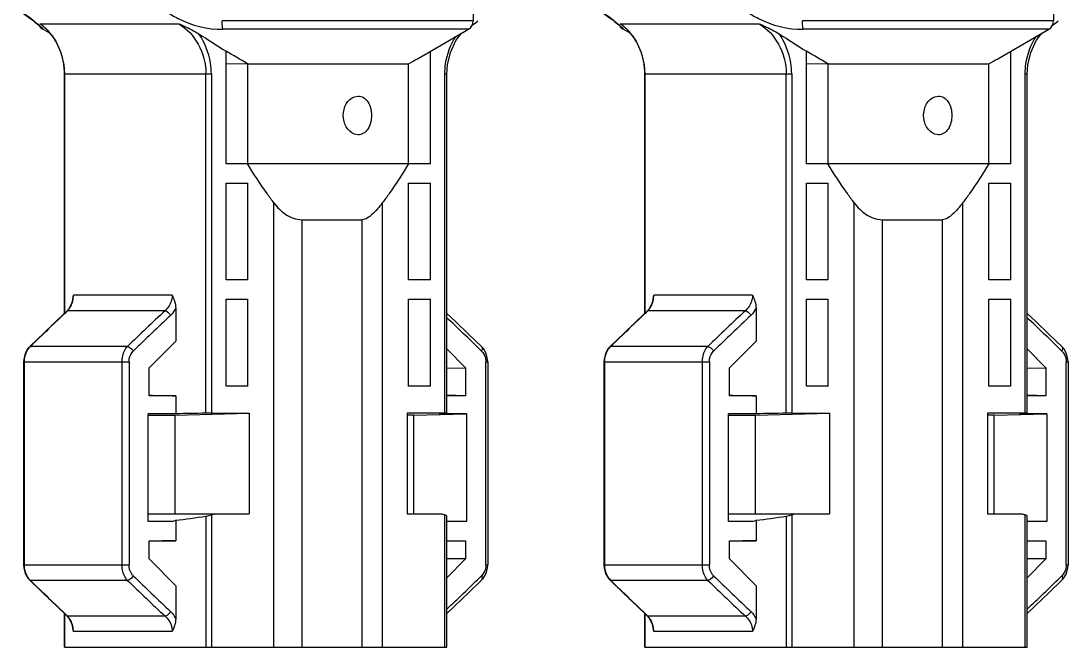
# Model space of a CAD drawing. Header units: millimetres. Extents: x 10297564 to 11610295, y -9287743 to -8409454.
# Drawn here: x 10490257 to 10491343, y -9102370 to -9101720 of the extents above; entities that cross this region are included whole.
import ezdxf

# ---------------------------------------------------------------- set-up
doc = ezdxf.new("R2010")
doc.units = ezdxf.units.MM
doc.header["$LTSCALE"] = 100
doc.layers.add('-0', color=7, linetype='Continuous')

# ---------------------------------------------------------------- blocks, each defined once
blk = doc.blocks.new('인버터 외형도')
at = {"layer": '-0', "linetype": 'Continuous'}
for p, q in [((91188.96, 35410.77), (91188.96, 34853.08)), ((91640.43, 35410.77), (91640.43, 34853.08)), ((90851.31, 34849.4), (90851.59, 34849.15)), ((90851.59, 34849.15), (90852.16, 34848.62)), ((90851.86, 34850.91), (90960.01, 34850.91)), ((90853.29, 34849.78), (90851.86, 34850.91)), ((90852.16, 34848.62), (90852.21, 34848.57)), ((90853.3, 34849.77), (90857.7, 34845.8)), ((91188.96, 34853.08), (90993.66, 34853.08)), ((91190.34, 34851.37), (91192.48, 34853.08)), ((91302.78, 34849.4), (91303.06, 34849.15)), ((91303.06, 34849.15), (91303.63, 34848.62)), ((91303.32, 34850.91), (91411.48, 34850.91)), ((91304.76, 34849.78), (91303.32, 34850.91)), ((91303.63, 34848.62), (91303.68, 34848.57)), ((91304.77, 34849.77), (91309.17, 34845.8)), ((91640.43, 34853.08), (91445.13, 34853.08)), ((91641.81, 34851.37), (91643.95, 34853.08)), ((90854.32, 34846.56), (90854.12, 34846.56)), ((90859.46, 34843.48), (90854.12, 34846.56)), ((91185.2, 34846.56), (90994.24, 34846.56)), ((91145.6, 34823.7), (91185.2, 34846.56)), ((91175.49, 34837.74), (91179.86, 34843.48)), ((91305.79, 34846.56), (91305.59, 34846.56)), ((91310.93, 34843.48), (91305.59, 34846.56)), ((91636.67, 34846.56), (91445.71, 34846.56)), ((91597.07, 34823.7), (91636.67, 34846.56)), ((91626.96, 34837.74), (91631.33, 34843.48)), ((90996.65, 34741.89), (90996.65, 34829.56)), ((91155.45, 34829.56), (91155.45, 34741.89)), ((91448.12, 34741.89), (91448.12, 34829.56)), ((91606.92, 34829.56), (91606.92, 34741.89)), ((91013.42, 34819.8), (90996.65, 34819.51)), ((91013.42, 34819.8), (91138.68, 34819.8)), ((91013.42, 34819.8), (91013.42, 34741.89)), ((91138.68, 34741.89), (91138.68, 34819.8)), ((91464.89, 34819.8), (91448.12, 34819.51)), ((91464.89, 34819.8), (91590.15, 34819.8)), ((91464.89, 34819.8), (91464.89, 34741.89)), ((91590.15, 34741.89), (91590.15, 34819.8)), ((90870.92, 34811.81), (90985.19, 34811.81)), ((90870.92, 34625.4), (90870.92, 34811.81)), ((90870.97, 34811.81), (90870.97, 34625.45)), ((90981.01, 34547.68), (90981.01, 34811.81)), ((90985.19, 34811.81), (90985.19, 34547.72)), ((91166.91, 34811.81), (91168.4, 34811.81)), ((91166.91, 34547.72), (91166.91, 34811.81)), ((91168.4, 34547.69), (91168.4, 34811.81)), ((91322.39, 34811.81), (91436.66, 34811.81)), ((91322.39, 34625.4), (91322.39, 34811.81)), ((91322.44, 34811.81), (91322.44, 34625.45)), ((91432.48, 34547.68), (91432.48, 34811.81)), ((91436.66, 34811.81), (91436.66, 34547.72)), ((91618.38, 34811.81), (91619.87, 34811.81)), ((91618.38, 34547.72), (91618.38, 34811.81)), ((91619.87, 34547.69), (91619.87, 34811.81)), ((91096.53, 34794.05), (91099.41, 34794.56)), ((91548, 34794.05), (91550.88, 34794.56)), ((91099.41, 34764.46), (91096.52, 34764.97)), ((91550.88, 34764.46), (91547.99, 34764.97)), ((91155.45, 34741.89), (90996.65, 34741.89)), ((90996.66, 34742.31), (91013.42, 34741.89)), ((91138.69, 34742.31), (91155.45, 34741.89)), ((91606.92, 34741.89), (91448.12, 34741.89)), ((91448.13, 34742.31), (91464.89, 34741.89)), ((91590.16, 34742.31), (91606.92, 34741.89)), ((90996.65, 34726.84), (91013.42, 34726.84)), ((90996.65, 34651.59), (90996.65, 34726.84)), ((90996.66, 34726.41), (91013.42, 34726.84)), ((91013.42, 34726.84), (91013.42, 34651.59)), ((91138.68, 34726.84), (91155.45, 34726.84)), ((91138.68, 34651.59), (91138.68, 34726.84)), ((91155.45, 34726.84), (91138.69, 34726.41)), ((91155.45, 34726.84), (91155.45, 34651.59)), ((91448.12, 34726.84), (91464.89, 34726.84)), ((91448.12, 34651.59), (91448.12, 34726.84)), ((91448.13, 34726.41), (91464.89, 34726.84)), ((91464.89, 34726.84), (91464.89, 34651.59)), ((91590.15, 34726.84), (91606.92, 34726.84)), ((91590.15, 34651.59), (91590.15, 34726.84)), ((91606.92, 34726.84), (91590.16, 34726.41)), ((91606.92, 34726.84), (91606.92, 34651.59)), ((91033.9, 34365.66), (91033.9, 34711.4)), ((91118.2, 34711.4), (91118.2, 34365.66)), ((91485.37, 34365.66), (91485.37, 34711.4)), ((91569.67, 34711.4), (91569.67, 34365.66)), ((91055.54, 34698.37), (91102.37, 34698.37)), ((91055.54, 34698.37), (91055.54, 34365.66)), ((91102.37, 34698.37), (91102.37, 34365.66)), ((91507.01, 34698.37), (91553.84, 34698.37)), ((91507.01, 34698.37), (91507.01, 34365.66)), ((91553.84, 34698.37), (91553.84, 34365.66)), ((91013.42, 34651.59), (90996.65, 34651.59)), ((90996.66, 34652.02), (91013.42, 34651.59)), ((91155.45, 34651.59), (91138.68, 34651.59)), ((91138.69, 34652.02), (91155.45, 34651.59)), ((91464.89, 34651.59), (91448.12, 34651.59)), ((91448.13, 34652.02), (91464.89, 34651.59)), ((91606.92, 34651.59), (91590.15, 34651.59)), ((91590.16, 34652.02), (91606.92, 34651.59)), ((90877.41, 34636.76), (90877.87, 34639.52)), ((90954.69, 34639.52), (90877.87, 34639.52)), ((91328.88, 34636.76), (91329.34, 34639.52)), ((91406.16, 34639.52), (91329.34, 34639.52)), ((90874.28, 34628.86), (90872.79, 34627.18)), ((90957.44, 34629.49), (90957.44, 34603.79)), ((90996.65, 34636.54), (91013.42, 34636.54)), ((90996.65, 34568.82), (90996.65, 34636.54)), ((90996.66, 34636.11), (91013.42, 34636.54)), ((91013.42, 34636.54), (91013.42, 34568.82)), ((91138.68, 34636.54), (91155.45, 34636.54)), ((91138.68, 34568.82), (91138.68, 34636.54)), ((91155.45, 34636.54), (91138.69, 34636.11)), ((91155.45, 34636.54), (91155.45, 34568.82)), ((91325.75, 34628.86), (91324.26, 34627.18)), ((91408.91, 34629.49), (91408.91, 34603.79)), ((91448.12, 34636.54), (91464.89, 34636.54)), ((91448.12, 34568.82), (91448.12, 34636.54)), ((91448.13, 34636.11), (91464.89, 34636.54)), ((91464.89, 34636.54), (91464.89, 34568.82)), ((91590.15, 34636.54), (91606.92, 34636.54)), ((91590.15, 34568.82), (91590.15, 34636.54)), ((91606.92, 34636.54), (91590.16, 34636.11)), ((91606.92, 34636.54), (91606.92, 34568.82)), ((90872.79, 34627.18), (90873.35, 34627.5)), ((90872.89, 34627.07), (90873.35, 34627.5)), ((90949.18, 34627.5), (90873.35, 34627.5)), ((91324.26, 34627.18), (91324.82, 34627.5)), ((91324.36, 34627.07), (91324.82, 34627.5)), ((91400.65, 34627.5), (91324.82, 34627.5)), ((90853.79, 34609.04), (90843.72, 34599.31)), ((91305.26, 34609.04), (91295.19, 34599.31)), ((90843.72, 34599.31), (90842.51, 34597.96)), ((90843.72, 34599.31), (90844.4, 34599.67)), ((90919.98, 34599.67), (90844.4, 34599.67)), ((90957.44, 34603.79), (90936.92, 34582.99)), ((91182.96, 34582.99), (91168.4, 34597.75)), ((91193.92, 34597.58), (91195.48, 34596.07)), ((91196.81, 34597.96), (91195.59, 34599.31)), ((91199.02, 34594.08), (91196.81, 34597.96)), ((91295.19, 34599.31), (91293.98, 34597.96)), ((91295.19, 34599.31), (91295.87, 34599.67)), ((91371.45, 34599.67), (91295.87, 34599.67)), ((91408.91, 34603.79), (91388.39, 34582.99)), ((91634.43, 34582.99), (91619.87, 34597.75)), ((91645.39, 34597.58), (91646.94, 34596.07)), ((91648.28, 34597.96), (91647.06, 34599.31)), ((91650.49, 34594.08), (91648.28, 34597.96)), ((90839.2, 34589.57), (90839.1, 34587.66)), ((91200.12, 34589.57), (91199.02, 34594.08)), ((91200.22, 34587.66), (91200.12, 34589.57)), ((91290.67, 34589.57), (91290.57, 34587.66)), ((91651.59, 34589.57), (91650.49, 34594.08)), ((91651.69, 34587.66), (91651.59, 34589.57)), ((90839.1, 34587.66), (90921.15, 34587.66)), ((90839.1, 34587.66), (90839.1, 34429.6)), ((90839.53, 34587.66), (90839.53, 34429.6)), ((90915.77, 34429.6), (90915.77, 34587.66)), ((90921.15, 34587.66), (90921.15, 34429.6)), ((90936.92, 34561.3), (90936.92, 34582.99)), ((91168.4, 34582.8), (91182.96, 34582.99)), ((91182.96, 34582.99), (91182.96, 34561.3)), ((91198.73, 34587.66), (91200.22, 34587.66)), ((91198.73, 34429.6), (91198.73, 34587.66)), ((91200.22, 34587.66), (91200.22, 34429.6)), ((91290.57, 34587.66), (91372.62, 34587.66)), ((91290.57, 34587.66), (91290.57, 34429.6)), ((91291, 34587.66), (91291, 34429.6)), ((91367.24, 34429.6), (91367.24, 34587.66)), ((91372.62, 34587.66), (91372.62, 34429.6)), ((91388.39, 34561.3), (91388.39, 34582.99)), ((91619.87, 34582.8), (91634.43, 34582.99)), ((91634.43, 34582.99), (91634.43, 34561.3)), ((91650.2, 34587.66), (91651.69, 34587.66)), ((91650.2, 34429.6), (91650.2, 34587.66)), ((91651.69, 34587.66), (91651.69, 34429.6)), ((91013.42, 34568.82), (90996.65, 34568.82)), ((90996.66, 34569.25), (91013.42, 34568.82)), ((91155.45, 34568.82), (91138.68, 34568.82)), ((91138.69, 34569.25), (91155.45, 34568.82)), ((91464.89, 34568.82), (91448.12, 34568.82)), ((91448.13, 34569.25), (91464.89, 34568.82)), ((91606.92, 34568.82), (91590.15, 34568.82)), ((91590.16, 34569.25), (91606.92, 34568.82)), ((90957.44, 34561.3), (90936.92, 34561.3)), ((90957.44, 34561.3), (90957.44, 34547.3)), ((91182.96, 34561.3), (91168.4, 34561.67)), ((91182.96, 34561.3), (91168.4, 34561.3)), ((91408.91, 34561.3), (91388.39, 34561.3)), ((91408.91, 34561.3), (91408.91, 34547.3)), ((91634.43, 34561.3), (91619.87, 34561.67)), ((91634.43, 34561.3), (91619.87, 34561.3)), ((90957.44, 34547.3), (90936.14, 34547.3)), ((90936.14, 34463.48), (90936.14, 34547.3)), ((90957.03, 34546.25), (91014.51, 34547.72)), ((90985.19, 34547.72), (91014.51, 34547.72)), ((91014.51, 34547.72), (91014.51, 34469.5)), ((91166.91, 34547.72), (91137.58, 34547.72)), ((91137.58, 34547.72), (91137.58, 34469.5)), ((91142.68, 34546.25), (91183.74, 34547.3)), ((91183.74, 34547.3), (91162.44, 34547.3)), ((91168.35, 34547.68), (91168.4, 34547.69)), ((91183.74, 34547.3), (91183.74, 34463.48)), ((91408.91, 34547.3), (91387.61, 34547.3)), ((91387.61, 34463.48), (91387.61, 34547.3)), ((91408.5, 34546.25), (91465.98, 34547.72)), ((91436.66, 34547.72), (91465.98, 34547.72)), ((91465.98, 34547.72), (91465.98, 34469.5)), ((91618.38, 34547.72), (91589.05, 34547.72)), ((91589.05, 34547.72), (91589.05, 34469.5)), ((91594.15, 34546.25), (91635.21, 34547.3)), ((91635.21, 34547.3), (91613.91, 34547.3)), ((91619.82, 34547.68), (91619.87, 34547.69)), ((91635.21, 34547.3), (91635.21, 34463.48)), ((90936.14, 34546.25), (90957.03, 34546.25)), ((90957.03, 34469.5), (90957.03, 34546.25)), ((91142.68, 34546.25), (91137.58, 34546.25)), ((91142.68, 34469.5), (91142.68, 34546.25)), ((91387.61, 34546.25), (91408.5, 34546.25)), ((91408.5, 34469.5), (91408.5, 34546.25)), ((91594.15, 34546.25), (91589.05, 34546.25)), ((91594.15, 34469.5), (91594.15, 34546.25)), ((90936.14, 34469.5), (91014.51, 34469.5)), ((90981.01, 34467.58), (90981.01, 34365.66)), ((90985.19, 34468.6), (90987.7, 34469.5)), ((90985.19, 34468.6), (90985.19, 34365.66)), ((91137.58, 34469.5), (91164.4, 34469.5)), ((91164.4, 34469.5), (91166.91, 34468.6)), ((91166.91, 34365.66), (91166.91, 34468.6)), ((91168.4, 34365.66), (91168.4, 34467.7)), ((91387.61, 34469.5), (91465.98, 34469.5)), ((91432.48, 34467.58), (91432.48, 34365.66)), ((91436.66, 34468.6), (91439.17, 34469.5)), ((91436.66, 34468.6), (91436.66, 34365.66)), ((91589.05, 34469.5), (91615.87, 34469.5)), ((91615.87, 34469.5), (91618.38, 34468.6)), ((91618.38, 34365.66), (91618.38, 34468.6)), ((91619.87, 34365.66), (91619.87, 34467.7)), ((90954.89, 34463.48), (90936.14, 34463.48)), ((90954.89, 34463.48), (90957.44, 34464.4)), ((90957.44, 34464.4), (90957.44, 34448.43)), ((91183.74, 34463.48), (91168.4, 34463.48)), ((91406.36, 34463.48), (91387.61, 34463.48)), ((91406.36, 34463.48), (91408.91, 34464.4)), ((91408.91, 34464.4), (91408.91, 34448.43)), ((91635.21, 34463.48), (91619.87, 34463.48)), ((90936.92, 34448.43), (90957.44, 34448.43)), ((90936.92, 34434.27), (90936.92, 34448.43)), ((91168.4, 34448.06), (91182.96, 34448.43)), ((91168.4, 34448.43), (91182.96, 34448.43)), ((91182.96, 34448.43), (91182.96, 34434.27)), ((91388.39, 34448.43), (91408.91, 34448.43)), ((91388.39, 34434.27), (91388.39, 34448.43)), ((91619.87, 34448.06), (91634.43, 34448.43)), ((91619.87, 34448.43), (91634.43, 34448.43)), ((91634.43, 34448.43), (91634.43, 34434.27)), ((90936.92, 34434.27), (90957.44, 34413.46)), ((91182.96, 34434.27), (91168.4, 34434.45)), ((91168.4, 34419.5), (91182.96, 34434.27)), ((91388.39, 34434.27), (91408.91, 34413.46)), ((91634.43, 34434.27), (91619.87, 34434.45)), ((91619.87, 34419.5), (91634.43, 34434.27)), ((90839.1, 34429.6), (90921.15, 34429.6)), ((90839.1, 34429.6), (90839.23, 34427.43)), ((91198.73, 34429.6), (91200.22, 34429.6)), ((91198.93, 34422.93), (91200.09, 34427.43)), ((91200.09, 34427.43), (91200.22, 34429.6)), ((91290.57, 34429.6), (91372.62, 34429.6)), ((91290.57, 34429.6), (91290.7, 34427.43)), ((91650.2, 34429.6), (91651.69, 34429.6)), ((91650.4, 34422.93), (91651.56, 34427.43)), ((91651.56, 34427.43), (91651.69, 34429.6)), ((90842.66, 34419.1), (90843.72, 34417.94)), ((90844.41, 34417.58), (90843.72, 34417.94)), ((90919.98, 34417.58), (90844.4, 34417.58)), ((91195.47, 34421.18), (91193.92, 34419.68)), ((91195.59, 34417.94), (91196.66, 34419.1)), ((91196.66, 34419.1), (91198.93, 34422.93)), ((91294.13, 34419.1), (91295.19, 34417.94)), ((91295.87, 34417.58), (91295.19, 34417.94)), ((91371.45, 34417.58), (91295.87, 34417.58)), ((91646.94, 34421.18), (91645.39, 34419.68)), ((91647.06, 34417.94), (91648.13, 34419.1)), ((91648.13, 34419.1), (91650.4, 34422.93)), ((90957.44, 34413.46), (90957.44, 34387.76)), ((91408.91, 34413.46), (91408.91, 34387.76)), ((90864.67, 34397.79), (90872.79, 34390.08)), ((91316.14, 34397.79), (91324.26, 34390.08)), ((90870.92, 34365.66), (90870.92, 34391.85)), ((90870.97, 34391.8), (90870.97, 34365.66)), ((90872.79, 34390.08), (90873.35, 34389.75)), ((90872.79, 34390.08), (90874.38, 34388.26)), ((90873.35, 34389.75), (90872.89, 34390.19)), ((90949.18, 34389.75), (90873.35, 34389.75)), ((91322.39, 34365.66), (91322.39, 34391.85)), ((91322.44, 34391.8), (91322.44, 34365.66)), ((91324.26, 34390.08), (91324.82, 34389.75)), ((91324.26, 34390.08), (91325.85, 34388.26)), ((91324.82, 34389.75), (91324.36, 34390.19)), ((91400.65, 34389.75), (91324.82, 34389.75)), ((90877.87, 34377.74), (90877.41, 34380.5)), ((90954.69, 34377.74), (90877.87, 34377.74)), ((91329.34, 34377.74), (91328.88, 34380.5)), ((91406.16, 34377.74), (91329.34, 34377.74)), ((90870.92, 34365.66), (91168.4, 34365.66)), ((91322.39, 34365.66), (91619.87, 34365.66))]:
    blk.add_line(p, q, dxfattribs=at)
for points in [[(90839.12, 34858.83), (90841.15, 34857.36), (90843.01, 34856), (90844.7, 34854.73), (90846.21, 34853.57), (90847.57, 34852.51), (90848.75, 34851.56), (90849.77, 34850.72), (90850.62, 34850), (90851.31, 34849.4)], [(91290.59, 34858.83), (91292.62, 34857.36), (91294.48, 34856), (91296.17, 34854.73), (91297.68, 34853.57), (91299.03, 34852.51), (91300.22, 34851.56), (91301.24, 34850.72), (91302.09, 34850), (91302.78, 34849.4)], [(91188.17, 34849.55), (91188.96, 34850.23), (91189.93, 34851.04), (91190.34, 34851.37)], [(91639.64, 34849.55), (91640.42, 34850.23), (91641.4, 34851.04), (91641.81, 34851.37)], [(90857.7, 34845.8), (90863.83, 34837.74), (90868.09, 34828.62), (90870.41, 34818.99), (90870.92, 34811.81)], [(91309.17, 34845.8), (91315.3, 34837.74), (91319.56, 34828.62), (91321.88, 34818.99), (91322.39, 34811.81)], [(91168.4, 34811.81), (91168.9, 34818.99), (91171.23, 34828.62), (91175.49, 34837.74)], [(91619.87, 34811.81), (91620.37, 34818.99), (91622.7, 34828.62), (91626.96, 34837.74)], [(90877.41, 34636.76), (90876.4, 34632.77), (90874.28, 34628.86)], [(91328.88, 34636.76), (91327.87, 34632.77), (91325.75, 34628.86)], [(90872.79, 34627.17), (90864.53, 34619.33), (90853.79, 34609.04)], [(91195.59, 34599.31), (91185.53, 34609.04), (91174.79, 34619.33), (91168.4, 34625.4)], [(91324.26, 34627.17), (91316, 34619.33), (91305.26, 34609.04)], [(91647.06, 34599.31), (91637, 34609.04), (91626.26, 34619.33), (91619.87, 34625.4)], [(90842.51, 34597.96), (90840.3, 34594.08), (90839.2, 34589.57)], [(91293.98, 34597.96), (91291.77, 34594.08), (91290.67, 34589.57)], [(90839.23, 34427.43), (90840.39, 34422.93), (90842.66, 34419.1)], [(91290.7, 34427.43), (91291.86, 34422.93), (91294.13, 34419.1)], [(90843.72, 34417.94), (90853.93, 34408.08), (90864.67, 34397.79)], [(91168.4, 34391.85), (91174.65, 34397.79), (91185.39, 34408.08), (91195.59, 34417.94)], [(91295.19, 34417.94), (91305.4, 34408.08), (91316.14, 34397.79)], [(91619.87, 34391.85), (91626.12, 34397.79), (91636.86, 34408.08), (91647.06, 34417.94)], [(90874.38, 34388.26), (90876.47, 34384.3), (90877.41, 34380.5)], [(91325.85, 34388.26), (91327.94, 34384.3), (91328.88, 34380.5)]]:
    blk.add_lwpolyline(points, dxfattribs=at)
for centre, radius, start, end in [((90763.82, 34745.85), 135.74, 50.99705, 51.28943), ((90857.88, 34853.08), 7.52, 211.94227, 240.00202), ((90858.04, 34853.08), 7.49, 213.90473, 215.85719), ((90829.65, 34819.29), 38.63, 52.30856, 54.92056), ((90828.03, 34817.26), 41.23, 43.29013, 52.25152), ((91181.44, 34853.08), 7.52, 299.99798, 0), ((91215.29, 34745.85), 135.74, 50.99705, 51.28943), ((91309.35, 34853.08), 7.52, 211.94227, 240.00202), ((91309.51, 34853.08), 7.49, 213.90473, 215.85719), ((91281.12, 34819.29), 38.63, 52.30856, 54.92056), ((91279.5, 34817.26), 41.23, 43.29013, 52.25152), ((91632.91, 34853.08), 7.52, 299.99798, 0), ((90820.46, 34812.08), 50.48, 18.04572, 19.39034), ((90819.75, 34811.86), 51.22, 8.70777, 18.03052), ((91271.93, 34812.08), 50.48, 18.04572, 19.39034), ((91271.22, 34811.86), 51.22, 8.70777, 18.03052), ((90819.33, 34811.8), 51.65, 3.03365, 8.71085), ((90958.48, 35147.59), 374.06, 298.7983, 300.01643), ((91270.8, 34811.8), 51.65, 3.03365, 8.71085), ((91409.95, 35147.59), 374.06, 298.7983, 300.01643), ((90820.53, 34811.86), 50.44, 359.9414, 3.03494), ((91272, 34811.86), 50.44, 359.9414, 3.03494), ((90858.27, 34639.5), 19.6, 347.00206, 0.04463), ((91309.74, 34639.5), 19.6, 347.00206, 0.04463), ((93128.57, 32252.89), 3274.87, 133.53384, 134.22529), ((92901.07, 32550.15), 2850.48, 133.21645, 134.02714), ((93103.83, 32352.09), 3128.16, 133.42751, 134.16396), ((89005.84, 32341.82), 3142.63, 45.87254, 46.51711), ((93580.04, 32252.89), 3274.87, 133.53384, 134.22529), ((93352.54, 32550.15), 2850.48, 133.21645, 134.02714), ((93555.3, 32352.09), 3128.16, 133.42751, 134.16396), ((89457.31, 32341.82), 3142.63, 45.87254, 46.51711), ((90853.3, 34590.1), 13.07, 132.89136, 135.89563), ((91304.77, 34590.1), 13.07, 132.89136, 135.89563), ((90853.3, 34427.16), 13.08, 224.10917, 227.11187), ((93105.69, 36740.56), 3241.86, 225.77112, 226.46955), ((92908.82, 36475.24), 2861.72, 225.97439, 226.7819), ((93103.77, 36665.11), 3128.07, 225.8361, 226.57249), ((89005.83, 36675.44), 3142.64, 313.48289, 314.12745), ((91304.77, 34427.16), 13.08, 224.10917, 227.11187), ((93557.16, 36740.56), 3241.86, 225.77112, 226.46955), ((93360.29, 36475.24), 2861.72, 225.97439, 226.7819), ((93555.24, 36665.11), 3128.07, 225.8361, 226.57249), ((89457.3, 36675.44), 3142.64, 313.48289, 314.12745), ((90858.27, 34377.75), 19.6, 359.9553, 13.00482), ((91309.74, 34377.75), 19.6, 359.9553, 13.00482)]:
    blk.add_arc(centre, radius, start, end, dxfattribs=at)
for centre, major_axis, ratio, start_param, end_param in [((91019.66, 34562.35), (150.49, -1.76), 0.01297, -2.153603, -1.996886), ((91471.13, 34562.35), (150.49, -1.76), 0.01297, -2.153603, -1.996886), ((91019.66, 34546.25), (150.49, 1.76), 0.01297, 1.830353, 1.996886), ((90982.17, 34547.64), (4.51, 0.05), 0.01297, 0.837607, 1.830353), ((91019.66, 34546.25), (150.49, 1.76), 0.01297, -0.321673, -0.15514), ((91163.88, 34547.64), (4.51, 0.05), 0.01297, -0.000151, 0.837607), ((91471.13, 34546.25), (150.49, 1.76), 0.01297, 1.830353, 1.996886), ((91433.64, 34547.64), (4.51, 0.05), 0.01297, 0.837607, 1.830353), ((91471.13, 34546.25), (150.49, 1.76), 0.01297, -0.321673, -0.15514), ((91615.35, 34547.64), (4.51, 0.05), 0.01297, -0.000151, 0.837607), ((91019.66, 34501.35), (150.4, 30.9), 0.172246, -2.032414, -1.865881), ((90982.17, 34468.6), (4.51, 0.93), 0.172246, -1.865881, -0.873135), ((91163.88, 34468.6), (4.51, -0.93), 0.172246, 0.035376, 0.873135), ((91471.13, 34501.35), (150.4, 30.9), 0.172246, -2.032414, -1.865881), ((91433.64, 34468.6), (4.51, 0.93), 0.172246, -1.865881, -0.873135), ((91615.35, 34468.6), (4.51, -0.93), 0.172246, 0.035376, 0.873135), ((91019.66, 34447.38), (150.49, 1.76), 0.01297, 1.996886, 2.153603), ((91471.13, 34447.38), (150.49, 1.76), 0.01297, 1.996886, 2.153603)]:
    blk.add_ellipse(centre, major_axis=major_axis, ratio=ratio, start_param=start_param, end_param=end_param, dxfattribs=at)
for points, knots in [([(90848.71, 34851.77), (90847.91, 34852.41), (90844.12, 34855.38), (90840.2, 34858.2), (90837.09, 34860.39)], [0, 0, 0, 0, 0.21206, 1, 1, 1, 1]), ([(90950.1, 34860.39), (90953.05, 34858.43), (90966.39, 34850.49), (90982.24, 34846.43), (90994.24, 34846.56)], [0, 0, 0, 0, 0.227807, 1, 1, 1, 1]), ([(91300.18, 34851.77), (91299.38, 34852.41), (91295.59, 34855.38), (91291.67, 34858.2), (91288.56, 34860.39)], [0, 0, 0, 0, 0.21206, 1, 1, 1, 1]), ([(91401.57, 34860.39), (91404.52, 34858.43), (91417.86, 34850.49), (91433.71, 34846.43), (91445.71, 34846.56)], [0, 0, 0, 0, 0.227807, 1, 1, 1, 1]), ([(90852.08, 34848.96), (90851.88, 34849.14), (90850.95, 34849.94), (90850, 34850.73), (90849.25, 34851.33)], [0, 0, 0, 0, 0.218484, 1, 1, 1, 1]), ([(90854.32, 34846.56), (90854.55, 34846.53), (90853.1, 34848.22), (90852.73, 34848.39), (90852.08, 34848.96)], [0, 0, 0, 0, 0.212302, 1, 1, 1, 1]), ([(90960.01, 34850.91), (90966.11, 34847.04), (90976.9, 34835.31), (90980.96, 34819.84), (90981.01, 34811.81)], [0, 0, 0, 0, 0.473305, 1, 1, 1, 1]), ([(90960.01, 34850.91), (90961.39, 34850.28), (90966.68, 34847.87), (90971.97, 34845.34), (90975.56, 34842.98)], [0, 0, 0, 0, 0.260338, 1, 1, 1, 1]), ([(90994.24, 34846.56), (90994.13, 34846.96), (90993.75, 34849.12), (90993.66, 34851.31), (90993.66, 34853.08)], [0, 0, 0, 0, 0.189875, 1, 1, 1, 1]), ([(91303.55, 34848.96), (91303.35, 34849.14), (91302.42, 34849.94), (91301.47, 34850.73), (91300.72, 34851.33)], [0, 0, 0, 0, 0.218484, 1, 1, 1, 1]), ([(91305.79, 34846.56), (91306.02, 34846.53), (91304.57, 34848.22), (91304.2, 34848.39), (91303.55, 34848.96)], [0, 0, 0, 0, 0.212302, 1, 1, 1, 1]), ([(91411.48, 34850.91), (91417.57, 34847.04), (91428.37, 34835.31), (91432.43, 34819.84), (91432.48, 34811.81)], [0, 0, 0, 0, 0.473305, 1, 1, 1, 1]), ([(91411.48, 34850.91), (91412.86, 34850.28), (91418.15, 34847.87), (91423.44, 34845.34), (91427.03, 34842.98)], [0, 0, 0, 0, 0.260338, 1, 1, 1, 1]), ([(91445.71, 34846.56), (91445.6, 34846.96), (91445.22, 34849.12), (91445.13, 34851.31), (91445.13, 34853.08)], [0, 0, 0, 0, 0.189875, 1, 1, 1, 1]), ([(90868.07, 34828.84), (90867.5, 34830.46), (90865.03, 34836.49), (90861.34, 34842.04), (90858.04, 34845.53)], [0, 0, 0, 0, 0.263749, 1, 1, 1, 1]), ([(90985.19, 34811.81), (90985.24, 34814.67), (90984.31, 34825.64), (90980.09, 34836.26), (90975.56, 34842.98)], [0, 0, 0, 0, 0.261415, 1, 1, 1, 1]), ([(91166.91, 34811.81), (91166.89, 34814.46), (91167.65, 34824.67), (91171.25, 34834.66), (91175.28, 34841.06)], [0, 0, 0, 0, 0.260017, 1, 1, 1, 1]), ([(91319.54, 34828.84), (91318.97, 34830.46), (91316.5, 34836.49), (91312.81, 34842.04), (91309.51, 34845.53)], [0, 0, 0, 0, 0.263749, 1, 1, 1, 1]), ([(91436.66, 34811.81), (91436.7, 34814.67), (91435.78, 34825.64), (91431.56, 34836.26), (91427.03, 34842.98)], [0, 0, 0, 0, 0.261415, 1, 1, 1, 1]), ([(91618.38, 34811.81), (91618.36, 34814.46), (91619.12, 34824.67), (91622.72, 34834.66), (91626.75, 34841.06)], [0, 0, 0, 0, 0.260017, 1, 1, 1, 1]), ([(91096.52, 34764.97), (91091.19, 34766.85), (91084.37, 34779.51), (91091.19, 34792.17), (91096.53, 34794.05)], [0, 0, 0, 0, 0.500017, 1, 1, 1, 1]), ([(91099.41, 34794.56), (91100.84, 34794.56), (91103.9, 34793.67), (91108.63, 34788.67), (91110.61, 34779.51), (91108.63, 34770.35), (91103.9, 34765.34), (91100.85, 34764.46), (91099.41, 34764.46)], [0, 0, 0, 0, 0.10785, 0.225217, 0.500002, 0.774789, 0.892152, 1, 1, 1, 1]), ([(91547.99, 34764.97), (91542.66, 34766.85), (91535.84, 34779.51), (91542.66, 34792.17), (91548, 34794.05)], [0, 0, 0, 0, 0.500017, 1, 1, 1, 1]), ([(91550.88, 34794.56), (91552.31, 34794.56), (91555.37, 34793.67), (91560.1, 34788.67), (91562.08, 34779.51), (91560.1, 34770.35), (91555.37, 34765.34), (91552.32, 34764.46), (91550.88, 34764.46)], [0, 0, 0, 0, 0.10785, 0.225217, 0.500002, 0.774789, 0.892152, 1, 1, 1, 1]), ([(91033.9, 34711.4), (91032.06, 34713.8), (91024.81, 34723.67), (91018.21, 34734), (91013.42, 34741.89)], [0, 0, 0, 0, 0.24678, 1, 1, 1, 1]), ([(91138.68, 34741.89), (91133.89, 34734), (91127.29, 34723.67), (91120.04, 34713.8), (91118.2, 34711.4)], [0, 0, 0, 0, 0.753221, 1, 1, 1, 1]), ([(91485.37, 34711.4), (91483.53, 34713.8), (91476.28, 34723.67), (91469.68, 34734), (91464.89, 34741.89)], [0, 0, 0, 0, 0.24678, 1, 1, 1, 1]), ([(91590.15, 34741.89), (91585.36, 34734), (91578.76, 34723.67), (91571.51, 34713.8), (91569.67, 34711.4)], [0, 0, 0, 0, 0.753221, 1, 1, 1, 1]), ([(91033.9, 34711.4), (91036.52, 34707.99), (91042.49, 34701.55), (91051.2, 34698.37), (91055.54, 34698.37)], [0, 0, 0, 0, 0.497164, 1, 1, 1, 1]), ([(91118.2, 34711.4), (91115.75, 34708.21), (91111.49, 34703.04), (91105.3, 34698.37), (91102.37, 34698.37)], [0, 0, 0, 0, 0.578931, 1, 1, 1, 1]), ([(91485.37, 34711.4), (91487.99, 34707.99), (91493.96, 34701.55), (91502.67, 34698.37), (91507.01, 34698.37)], [0, 0, 0, 0, 0.497164, 1, 1, 1, 1]), ([(91569.67, 34711.4), (91567.22, 34708.21), (91562.96, 34703.04), (91556.77, 34698.37), (91553.84, 34698.37)], [0, 0, 0, 0, 0.578931, 1, 1, 1, 1]), ([(90954.69, 34639.52), (90954.69, 34638.33), (90954.21, 34633.85), (90951.74, 34629.58), (90949.18, 34627.5)], [0, 0, 0, 0, 0.265303, 1, 1, 1, 1]), ([(91406.16, 34639.52), (91406.16, 34638.33), (91405.68, 34633.85), (91403.21, 34629.58), (91400.65, 34627.5)], [0, 0, 0, 0, 0.265303, 1, 1, 1, 1]), ([(90949.18, 34627.5), (90949.58, 34627.4), (90951.33, 34626.65), (90952.74, 34625.19), (90953.42, 34623.89)], [0, 0, 0, 0, 0.221557, 1, 1, 1, 1]), ([(91400.65, 34627.5), (91401.05, 34627.4), (91402.8, 34626.65), (91404.21, 34625.19), (91404.89, 34623.89)], [0, 0, 0, 0, 0.221557, 1, 1, 1, 1]), ([(90915.77, 34587.66), (90915.78, 34588.81), (90916.12, 34593.08), (90917.84, 34597.39), (90919.98, 34599.67)], [0, 0, 0, 0, 0.269873, 1, 1, 1, 1]), ([(90919.98, 34599.67), (90920.41, 34599.59), (90922.22, 34598.88), (90923.7, 34597.39), (90924.4, 34596.07)], [0, 0, 0, 0, 0.222896, 1, 1, 1, 1]), ([(90921.15, 34587.66), (90921.15, 34588.47), (90921.41, 34591.51), (90922.81, 34594.5), (90924.4, 34596.07)], [0, 0, 0, 0, 0.267493, 1, 1, 1, 1]), ([(91195.47, 34596.07), (91195.64, 34596.38), (91196.09, 34597.36), (91196.14, 34598.78), (91195.59, 34599.31)], [0, 0, 0, 0, 0.318455, 1, 1, 1, 1]), ([(91367.24, 34587.66), (91367.25, 34588.81), (91367.59, 34593.08), (91369.31, 34597.39), (91371.45, 34599.67)], [0, 0, 0, 0, 0.269873, 1, 1, 1, 1]), ([(91371.45, 34599.67), (91371.88, 34599.59), (91373.69, 34598.88), (91375.17, 34597.39), (91375.87, 34596.07)], [0, 0, 0, 0, 0.222896, 1, 1, 1, 1]), ([(91372.62, 34587.66), (91372.62, 34588.47), (91372.88, 34591.51), (91374.28, 34594.5), (91375.87, 34596.07)], [0, 0, 0, 0, 0.267493, 1, 1, 1, 1]), ([(91646.94, 34596.07), (91647.11, 34596.38), (91647.56, 34597.36), (91647.61, 34598.78), (91647.06, 34599.31)], [0, 0, 0, 0, 0.318455, 1, 1, 1, 1]), ([(90919.98, 34417.58), (90919.31, 34418.3), (90916.77, 34421.81), (90915.78, 34426.28), (90915.77, 34429.6)], [0, 0, 0, 0, 0.228927, 1, 1, 1, 1]), ([(90924.4, 34421.18), (90923.9, 34421.68), (90921.96, 34424.07), (90921.16, 34427.26), (90921.15, 34429.6)], [0, 0, 0, 0, 0.233126, 1, 1, 1, 1]), ([(91371.45, 34417.58), (91370.78, 34418.3), (91368.24, 34421.81), (91367.25, 34426.28), (91367.24, 34429.6)], [0, 0, 0, 0, 0.228927, 1, 1, 1, 1]), ([(91375.87, 34421.18), (91375.37, 34421.68), (91373.43, 34424.07), (91372.63, 34427.26), (91372.62, 34429.6)], [0, 0, 0, 0, 0.233126, 1, 1, 1, 1]), ([(90924.4, 34421.18), (90923.69, 34419.86), (90922.22, 34418.37), (90920.41, 34417.66), (90919.98, 34417.58)], [0, 0, 0, 0, 0.777114, 1, 1, 1, 1]), ([(91195.59, 34417.95), (91195.76, 34418.1), (91196.35, 34419.12), (91195.9, 34420.39), (91195.47, 34421.18)], [0, 0, 0, 0, 0.200448, 1, 1, 1, 1]), ([(91375.87, 34421.18), (91375.16, 34419.86), (91373.69, 34418.37), (91371.88, 34417.66), (91371.45, 34417.58)], [0, 0, 0, 0, 0.777114, 1, 1, 1, 1]), ([(91647.06, 34417.95), (91647.23, 34418.1), (91647.82, 34419.12), (91647.37, 34420.39), (91646.94, 34421.18)], [0, 0, 0, 0, 0.200448, 1, 1, 1, 1]), ([(90949.18, 34389.75), (90949.58, 34389.85), (90951.33, 34390.6), (90952.74, 34392.06), (90953.42, 34393.36)], [0, 0, 0, 0, 0.220217, 1, 1, 1, 1]), ([(91400.65, 34389.75), (91401.05, 34389.85), (91402.8, 34390.6), (91404.21, 34392.06), (91404.89, 34393.36)], [0, 0, 0, 0, 0.220217, 1, 1, 1, 1]), ([(90949.18, 34389.75), (90950.01, 34389.08), (90953.14, 34385.83), (90954.68, 34381.15), (90954.69, 34377.74)], [0, 0, 0, 0, 0.238011, 1, 1, 1, 1]), ([(91400.65, 34389.75), (91401.48, 34389.08), (91404.61, 34385.83), (91406.15, 34381.15), (91406.16, 34377.74)], [0, 0, 0, 0, 0.238011, 1, 1, 1, 1])]:
    blk.add_open_spline(points, degree=3, knots=knots, dxfattribs=at)
for points in [[(90854.32, 34846.56), (90853.41, 34847.09), (90852.59, 34847.84), (90851.97, 34848.7)], [(91305.79, 34846.56), (91304.88, 34847.09), (91304.06, 34847.84), (91303.44, 34848.7)], [(90975.56, 34842.98), (90982.52, 34838.39), (90989.53, 34833.89), (90996.65, 34829.56)], [(91427.03, 34842.98), (91433.99, 34838.39), (91441, 34833.89), (91448.12, 34829.56)], [(91013.42, 34819.8), (91007.75, 34822.91), (91002.17, 34826.19), (90996.64, 34829.56)], [(91464.89, 34819.8), (91459.22, 34822.91), (91453.64, 34826.19), (91448.11, 34829.56)], [(90954.69, 34639.52), (90956.24, 34636.42), (90957.44, 34632.95), (90957.44, 34629.49)], [(91406.16, 34639.52), (91407.71, 34636.42), (91408.91, 34632.95), (91408.91, 34629.49)], [(90873.35, 34627.5), (90874.34, 34628.5), (90875.17, 34629.68), (90875.83, 34630.92)], [(90875.83, 34630.92), (90876.52, 34632.23), (90877.03, 34633.65), (90877.37, 34635.09)], [(90957.44, 34629.49), (90956.45, 34627.42), (90955.09, 34625.47), (90953.42, 34623.89)], [(91324.82, 34627.5), (91325.81, 34628.5), (91326.64, 34629.68), (91327.3, 34630.92)], [(91327.3, 34630.92), (91327.99, 34632.23), (91328.5, 34633.65), (91328.84, 34635.09)], [(91408.91, 34629.49), (91407.92, 34627.42), (91406.56, 34625.47), (91404.89, 34623.89)], [(90841.84, 34596.45), (90840.3, 34593.84), (90839.53, 34590.69), (90839.53, 34587.66)], [(90843.91, 34599.19), (90843.12, 34598.37), (90842.42, 34597.44), (90841.84, 34596.45)], [(91195.47, 34596.07), (91196.89, 34594.67), (91197.88, 34592.76), (91198.35, 34590.83)], [(91293.31, 34596.45), (91291.77, 34593.84), (91291, 34590.69), (91291, 34587.66)], [(91295.38, 34599.19), (91294.59, 34598.37), (91293.89, 34597.44), (91293.31, 34596.45)], [(91646.94, 34596.07), (91648.36, 34594.67), (91649.35, 34592.76), (91649.82, 34590.83)], [(91198.35, 34590.83), (91198.6, 34589.79), (91198.72, 34588.72), (91198.73, 34587.66)], [(91649.82, 34590.83), (91650.07, 34589.79), (91650.19, 34588.72), (91650.2, 34587.66)], [(90839.53, 34429.6), (90839.53, 34426.56), (90840.31, 34423.41), (90841.84, 34420.8)], [(91198.35, 34426.42), (91197.88, 34424.49), (91196.89, 34422.58), (91195.47, 34421.18)], [(91198.73, 34429.6), (91198.72, 34428.53), (91198.6, 34427.46), (91198.35, 34426.42)], [(91291, 34429.6), (91291, 34426.56), (91291.78, 34423.41), (91293.31, 34420.8)], [(91649.82, 34426.42), (91649.35, 34424.49), (91648.36, 34422.58), (91646.94, 34421.18)], [(91650.2, 34429.6), (91650.19, 34428.53), (91650.07, 34427.46), (91649.82, 34426.42)], [(90841.84, 34420.8), (90842.42, 34419.81), (90843.12, 34418.88), (90843.92, 34418.06)], [(91293.31, 34420.8), (91293.89, 34419.81), (91294.59, 34418.88), (91295.39, 34418.06)], [(90953.42, 34393.36), (90955.09, 34391.78), (90956.45, 34389.83), (90957.44, 34387.76)], [(91404.89, 34393.36), (91406.56, 34391.78), (91407.92, 34389.83), (91408.91, 34387.76)], [(90875.83, 34386.33), (90875.17, 34387.58), (90874.34, 34388.75), (90873.35, 34389.75)], [(90877.37, 34382.16), (90877.03, 34383.6), (90876.52, 34385.02), (90875.83, 34386.33)], [(90957.44, 34387.76), (90957.44, 34384.3), (90956.24, 34380.84), (90954.69, 34377.74)], [(91327.3, 34386.33), (91326.64, 34387.58), (91325.81, 34388.75), (91324.82, 34389.75)], [(91328.84, 34382.16), (91328.5, 34383.6), (91327.99, 34385.02), (91327.3, 34386.33)], [(91408.91, 34387.76), (91408.91, 34384.3), (91407.71, 34380.84), (91406.16, 34377.74)]]:
    blk.add_open_spline(points, degree=3, dxfattribs=at)

msp = doc.modelspace()

# ---------------------------------------------------------------- block references
at = {"xscale": 1.333333333333333, "yscale": 1.333333333333333, "zscale": 1.333333333333333}
msp.add_blockref('인버터 외형도', (10369140.6, -9148191), dxfattribs=at)

doc.saveas('drawing.dxf')
